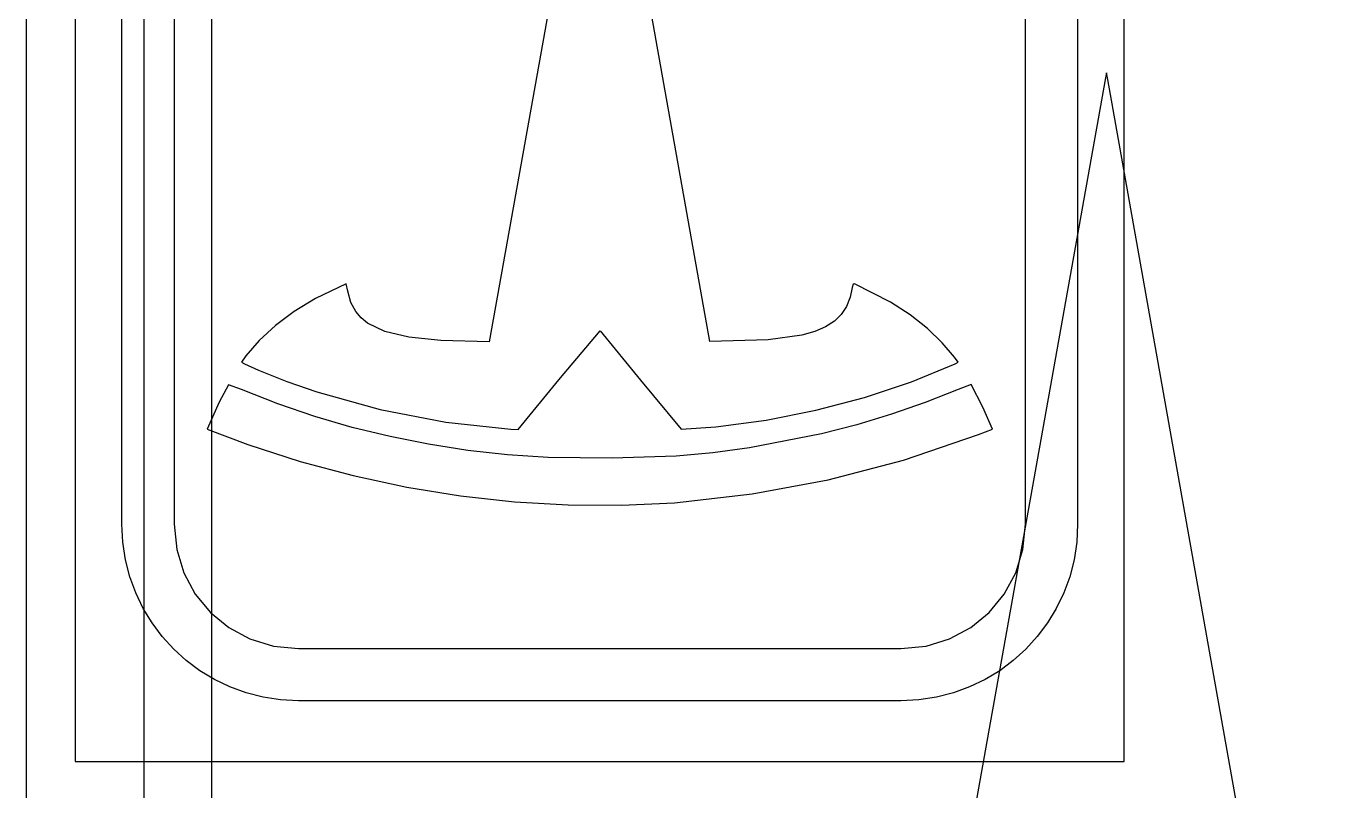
# Model space of a CAD drawing. Extents: x -210 to 599, y -40 to 300.
# Drawn here: x 0 to 133, y 144.4 to 222.2 of the extents above; entities that cross this region are included whole.
import ezdxf

# ---------------------------------------------------------------- set-up
doc = ezdxf.new("R2010")
doc.units = 0

msp = doc.modelspace()

# ---------------------------------------------------------------- linework, layer by layer
at = {"layer": 'Layer 1'}
for p, q in [((0, 300), (0, 0.400021)), ((5, 293.118), (5, 147.407)), ((5, 293.118), (5, 147.407)), ((5, 293.118), (5, 147.407)), ((5, 293.118), (5, 147.407)), ((5, 293.118), (5, 147.407)), ((5, 293.118), (5, 147.407)), ((111.802, 147.407), (111.802, 293.118)), ((111.802, 147.407), (111.802, 293.118)), ((111.802, 147.407), (111.802, 293.118)), ((111.802, 147.407), (111.802, 293.118)), ((111.802, 147.407), (111.802, 293.118)), ((111.802, 147.407), (111.802, 293.118)), ((9.7509, 171.5293), (9.7509, 273.5883)), ((9.7509, 171.5293), (9.7509, 273.5883)), ((9.7509, 171.5293), (9.7509, 273.5883)), ((9.7509, 171.5293), (9.7509, 273.5883)), ((9.7509, 171.5293), (9.7509, 273.5883)), ((9.7509, 171.5293), (9.7509, 273.5883)), ((15.0731, 273.58835), (15.0731, 171.529)), ((15.0731, 273.58835), (15.0731, 171.529)), ((15.0731, 273.58835), (15.0731, 171.529)), ((15.0731, 273.58835), (15.0731, 171.529)), ((15.0731, 273.58835), (15.0731, 171.529)), ((15.0731, 273.58835), (15.0731, 171.529)), ((101.7293, 171.52935), (101.7293, 273.58835)), ((101.7293, 171.52935), (101.7293, 273.58835)), ((101.7293, 171.52935), (101.7293, 273.58835)), ((101.7293, 171.52935), (101.7293, 273.58835)), ((101.7293, 171.52935), (101.7293, 273.58835)), ((101.7293, 171.52935), (101.7293, 273.58835)), ((107.0515, 273.5883), (107.0515, 171.529)), ((107.0515, 273.5883), (107.0515, 171.529)), ((107.0515, 273.5883), (107.0515, 171.529)), ((107.0515, 273.5883), (107.0515, 171.529)), ((107.0515, 273.5883), (107.0515, 171.529)), ((107.0515, 273.5883), (107.0515, 171.529)), ((12.0328, 50), (12.0328, 259.846)), ((18.8621, 259.846), (18.8621, 50)), ((58.3488, 252.719), (47.1319, 190.095)), ((58.3488, 252.719), (47.1319, 190.095)), ((58.3488, 252.719), (47.1319, 190.095)), ((58.3488, 252.719), (47.1319, 190.095)), ((58.3488, 252.719), (47.1319, 190.095)), ((58.3488, 252.719), (47.1319, 190.095)), ((69.600064, 190.12846), (58.455664, 252.64506)), ((69.600064, 190.12846), (58.455664, 252.64506)), ((69.600064, 190.12846), (58.455664, 252.64506)), ((69.600064, 190.12846), (58.455664, 252.64506)), ((69.600064, 190.12846), (58.455664, 252.64506)), ((69.600064, 190.12846), (58.455664, 252.64506)), ((109.9, 216.935), (86.8362, 88.1723)), ((110.00005, 217.463657), (109.9, 216.935)), ((110.11968, 216.784077), (110.00005, 217.463657)), ((133.03398, 88.241077), (110.11968, 216.784077)), ((32.565176, 195.99072), (29.449656, 194.51036)), ((32.565176, 195.99072), (29.449656, 194.51036)), ((32.565176, 195.99072), (29.449656, 194.51036)), ((32.565176, 195.99072), (29.449656, 194.51036)), ((32.565176, 195.99072), (29.449656, 194.51036)), ((32.565176, 195.99072), (29.449656, 194.51036)), ((32.742197, 195.24987), (32.565176, 195.99072)), ((32.742197, 195.24987), (32.565176, 195.99072)), ((32.742197, 195.24987), (32.565176, 195.99072)), ((32.742197, 195.24987), (32.565176, 195.99072)), ((32.742197, 195.24987), (32.565176, 195.99072)), ((32.742197, 195.24987), (32.565176, 195.99072)), ((84.112127, 195.63288), (83.880094, 194.62228)), ((84.112127, 195.63288), (83.880094, 194.62228)), ((84.112127, 195.63288), (83.880094, 194.62228)), ((84.112127, 195.63288), (83.880094, 194.62228)), ((84.112127, 195.63288), (83.880094, 194.62228)), ((84.112127, 195.63288), (83.880094, 194.62228)), ((84.18149, 195.952015), (84.112127, 195.63288)), ((84.18149, 195.952015), (84.112127, 195.63288)), ((84.18149, 195.952015), (84.112127, 195.63288)), ((84.18149, 195.952015), (84.112127, 195.63288)), ((84.18149, 195.952015), (84.112127, 195.63288)), ((84.18149, 195.952015), (84.112127, 195.63288)), ((84.322701, 195.97532), (84.18149, 195.952015)), ((84.322701, 195.97532), (84.18149, 195.952015)), ((84.322701, 195.97532), (84.18149, 195.952015)), ((84.322701, 195.97532), (84.18149, 195.952015)), ((84.322701, 195.97532), (84.18149, 195.952015)), ((84.322701, 195.97532), (84.18149, 195.952015)), ((87.992801, 194.13325), (84.322701, 195.97532)), ((87.992801, 194.13325), (84.322701, 195.97532)), ((87.992801, 194.13325), (84.322701, 195.97532)), ((87.992801, 194.13325), (84.322701, 195.97532)), ((87.992801, 194.13325), (84.322701, 195.97532)), ((87.992801, 194.13325), (84.322701, 195.97532)), ((29.449656, 194.51036), (27.286132, 193.176462)), ((29.449656, 194.51036), (27.286132, 193.176462)), ((29.449656, 194.51036), (27.286132, 193.176462)), ((29.449656, 194.51036), (27.286132, 193.176462)), ((29.449656, 194.51036), (27.286132, 193.176462)), ((29.449656, 194.51036), (27.286132, 193.176462)), ((33.063504, 194.092727), (32.742197, 195.24987)), ((33.063504, 194.092727), (32.742197, 195.24987)), ((33.063504, 194.092727), (32.742197, 195.24987)), ((33.063504, 194.092727), (32.742197, 195.24987)), ((33.063504, 194.092727), (32.742197, 195.24987)), ((33.063504, 194.092727), (32.742197, 195.24987)), ((83.880094, 194.62228), (83.514593, 193.680268)), ((83.880094, 194.62228), (83.514593, 193.680268)), ((83.880094, 194.62228), (83.514593, 193.680268)), ((83.880094, 194.62228), (83.514593, 193.680268)), ((83.880094, 194.62228), (83.514593, 193.680268)), ((83.880094, 194.62228), (83.514593, 193.680268)), ((27.286132, 193.176462), (25.37882, 191.749726)), ((27.286132, 193.176462), (25.37882, 191.749726)), ((27.286132, 193.176462), (25.37882, 191.749726)), ((27.286132, 193.176462), (25.37882, 191.749726)), ((27.286132, 193.176462), (25.37882, 191.749726)), ((27.286132, 193.176462), (25.37882, 191.749726)), ((33.57459, 193.15988), (33.063504, 194.092727)), ((33.57459, 193.15988), (33.063504, 194.092727)), ((33.57459, 193.15988), (33.063504, 194.092727)), ((33.57459, 193.15988), (33.063504, 194.092727)), ((33.57459, 193.15988), (33.063504, 194.092727)), ((33.57459, 193.15988), (33.063504, 194.092727)), ((34.094388, 192.531463), (33.57459, 193.15988)), ((34.094388, 192.531463), (33.57459, 193.15988)), ((34.094388, 192.531463), (33.57459, 193.15988)), ((34.094388, 192.531463), (33.57459, 193.15988)), ((34.094388, 192.531463), (33.57459, 193.15988)), ((34.094388, 192.531463), (33.57459, 193.15988)), ((83.514593, 193.680268), (82.989856, 192.869991)), ((83.514593, 193.680268), (82.989856, 192.869991)), ((83.514593, 193.680268), (82.989856, 192.869991)), ((83.514593, 193.680268), (82.989856, 192.869991)), ((83.514593, 193.680268), (82.989856, 192.869991)), ((83.514593, 193.680268), (82.989856, 192.869991)), ((89.989167, 192.829247), (87.992801, 194.13325)), ((89.989167, 192.829247), (87.992801, 194.13325)), ((89.989167, 192.829247), (87.992801, 194.13325)), ((89.989167, 192.829247), (87.992801, 194.13325)), ((89.989167, 192.829247), (87.992801, 194.13325)), ((89.989167, 192.829247), (87.992801, 194.13325)), ((25.37882, 191.749726), (23.738041, 190.2387)), ((25.37882, 191.749726), (23.738041, 190.2387)), ((25.37882, 191.749726), (23.738041, 190.2387)), ((25.37882, 191.749726), (23.738041, 190.2387)), ((25.37882, 191.749726), (23.738041, 190.2387)), ((25.37882, 191.749726), (23.738041, 190.2387)), ((34.748858, 191.986175), (34.094388, 192.531463)), ((34.748858, 191.986175), (34.094388, 192.531463)), ((34.748858, 191.986175), (34.094388, 192.531463)), ((34.748858, 191.986175), (34.094388, 192.531463)), ((34.748858, 191.986175), (34.094388, 192.531463)), ((34.748858, 191.986175), (34.094388, 192.531463)), ((36.512315, 191.127792), (34.748858, 191.986175)), ((36.512315, 191.127792), (34.748858, 191.986175)), ((36.512315, 191.127792), (34.748858, 191.986175)), ((36.512315, 191.127792), (34.748858, 191.986175)), ((36.512315, 191.127792), (34.748858, 191.986175)), ((36.512315, 191.127792), (34.748858, 191.986175)), ((81.395471, 191.609616), (80.292222, 191.142008)), ((81.395471, 191.609616), (80.292222, 191.142008)), ((81.395471, 191.609616), (80.292222, 191.142008)), ((81.395471, 191.609616), (80.292222, 191.142008)), ((81.395471, 191.609616), (80.292222, 191.142008)), ((81.395471, 191.609616), (80.292222, 191.142008)), ((82.289082, 192.182692), (81.395471, 191.609616)), ((82.289082, 192.182692), (81.395471, 191.609616)), ((82.289082, 192.182692), (81.395471, 191.609616)), ((82.289082, 192.182692), (81.395471, 191.609616)), ((82.289082, 192.182692), (81.395471, 191.609616)), ((82.289082, 192.182692), (81.395471, 191.609616)), ((82.989856, 192.869991), (82.289082, 192.182692)), ((82.989856, 192.869991), (82.289082, 192.182692)), ((82.989856, 192.869991), (82.289082, 192.182692)), ((82.989856, 192.869991), (82.289082, 192.182692)), ((82.989856, 192.869991), (82.289082, 192.182692)), ((82.989856, 192.869991), (82.289082, 192.182692)), ((91.756972, 191.444519), (89.989167, 192.829247)), ((91.756972, 191.444519), (89.989167, 192.829247)), ((91.756972, 191.444519), (89.989167, 192.829247)), ((91.756972, 191.444519), (89.989167, 192.829247)), ((91.756972, 191.444519), (89.989167, 192.829247)), ((91.756972, 191.444519), (89.989167, 192.829247)), ((23.738041, 190.2387), (22.374116, 188.65193)), ((23.738041, 190.2387), (22.374116, 188.65193)), ((23.738041, 190.2387), (22.374116, 188.65193)), ((23.738041, 190.2387), (22.374116, 188.65193)), ((23.738041, 190.2387), (22.374116, 188.65193)), ((23.738041, 190.2387), (22.374116, 188.65193)), ((38.965967, 190.550341), (36.512315, 191.127792)), ((38.965967, 190.550341), (36.512315, 191.127792)), ((38.965967, 190.550341), (36.512315, 191.127792)), ((38.965967, 190.550341), (36.512315, 191.127792)), ((38.965967, 190.550341), (36.512315, 191.127792)), ((38.965967, 190.550341), (36.512315, 191.127792)), ((42.21082, 190.21943), (38.965967, 190.550341)), ((42.21082, 190.21943), (38.965967, 190.550341)), ((42.21082, 190.21943), (38.965967, 190.550341)), ((42.21082, 190.21943), (38.965967, 190.550341)), ((42.21082, 190.21943), (38.965967, 190.550341)), ((42.21082, 190.21943), (38.965967, 190.550341)), ((54.246063, 186.21084), (58.441563, 191.19324)), ((54.246063, 186.21084), (58.441563, 191.19324)), ((54.246063, 186.21084), (58.441563, 191.19324)), ((54.246063, 186.21084), (58.441563, 191.19324)), ((54.246063, 186.21084), (58.441563, 191.19324)), ((54.246063, 186.21084), (58.441563, 191.19324)), ((58.441563, 191.19324), (62.547873, 186.19562)), ((58.441563, 191.19324), (62.547873, 186.19562)), ((58.441563, 191.19324), (62.547873, 186.19562)), ((58.441563, 191.19324), (62.547873, 186.19562)), ((58.441563, 191.19324), (62.547873, 186.19562)), ((58.441563, 191.19324), (62.547873, 186.19562)), ((75.556644, 190.28443), (69.600064, 190.12846)), ((75.556644, 190.28443), (69.600064, 190.12846)), ((75.556644, 190.28443), (69.600064, 190.12846)), ((75.556644, 190.28443), (69.600064, 190.12846)), ((75.556644, 190.28443), (69.600064, 190.12846)), ((75.556644, 190.28443), (69.600064, 190.12846)), ((78.962535, 190.771111), (75.556644, 190.28443)), ((78.962535, 190.771111), (75.556644, 190.28443)), ((78.962535, 190.771111), (75.556644, 190.28443)), ((78.962535, 190.771111), (75.556644, 190.28443)), ((78.962535, 190.771111), (75.556644, 190.28443)), ((78.962535, 190.771111), (75.556644, 190.28443)), ((80.292222, 191.142008), (78.962535, 190.771111)), ((80.292222, 191.142008), (78.962535, 190.771111)), ((80.292222, 191.142008), (78.962535, 190.771111)), ((80.292222, 191.142008), (78.962535, 190.771111)), ((80.292222, 191.142008), (78.962535, 190.771111)), ((80.292222, 191.142008), (78.962535, 190.771111)), ((93.269966, 190.001686), (91.756972, 191.444519)), ((93.269966, 190.001686), (91.756972, 191.444519)), ((93.269966, 190.001686), (91.756972, 191.444519)), ((93.269966, 190.001686), (91.756972, 191.444519)), ((93.269966, 190.001686), (91.756972, 191.444519)), ((93.269966, 190.001686), (91.756972, 191.444519)), ((47.1319, 190.095), (42.21082, 190.21943)), ((47.1319, 190.095), (42.21082, 190.21943)), ((47.1319, 190.095), (42.21082, 190.21943)), ((47.1319, 190.095), (42.21082, 190.21943)), ((47.1319, 190.095), (42.21082, 190.21943)), ((47.1319, 190.095), (42.21082, 190.21943)), ((94.501901, 188.52337), (93.269966, 190.001686)), ((94.501901, 188.52337), (93.269966, 190.001686)), ((94.501901, 188.52337), (93.269966, 190.001686)), ((94.501901, 188.52337), (93.269966, 190.001686)), ((94.501901, 188.52337), (93.269966, 190.001686)), ((94.501901, 188.52337), (93.269966, 190.001686)), ((22.374116, 188.65193), (21.938874, 188.01654)), ((22.374116, 188.65193), (21.938874, 188.01654)), ((22.374116, 188.65193), (21.938874, 188.01654)), ((22.374116, 188.65193), (21.938874, 188.01654)), ((22.374116, 188.65193), (21.938874, 188.01654)), ((22.374116, 188.65193), (21.938874, 188.01654)), ((21.938874, 188.01654), (22.214305, 187.84476)), ((21.938874, 188.01654), (22.214305, 187.84476)), ((21.938874, 188.01654), (22.214305, 187.84476)), ((21.938874, 188.01654), (22.214305, 187.84476)), ((21.938874, 188.01654), (22.214305, 187.84476)), ((21.938874, 188.01654), (22.214305, 187.84476)), ((22.214305, 187.84476), (23.664925, 187.21952)), ((22.214305, 187.84476), (23.664925, 187.21952)), ((22.214305, 187.84476), (23.664925, 187.21952)), ((22.214305, 187.84476), (23.664925, 187.21952)), ((22.214305, 187.84476), (23.664925, 187.21952)), ((22.214305, 187.84476), (23.664925, 187.21952)), ((90.136283, 186.02853), (94.585393, 187.86576)), ((90.136283, 186.02853), (94.585393, 187.86576)), ((90.136283, 186.02853), (94.585393, 187.86576)), ((90.136283, 186.02853), (94.585393, 187.86576)), ((90.136283, 186.02853), (94.585393, 187.86576)), ((90.136283, 186.02853), (94.585393, 187.86576)), ((94.873355, 188.01266), (94.501901, 188.52337)), ((94.873355, 188.01266), (94.501901, 188.52337)), ((94.873355, 188.01266), (94.501901, 188.52337)), ((94.873355, 188.01266), (94.501901, 188.52337)), ((94.873355, 188.01266), (94.501901, 188.52337)), ((94.873355, 188.01266), (94.501901, 188.52337)), ((94.585393, 187.86576), (94.873355, 188.01266)), ((94.585393, 187.86576), (94.873355, 188.01266)), ((94.585393, 187.86576), (94.873355, 188.01266)), ((94.585393, 187.86576), (94.873355, 188.01266)), ((94.585393, 187.86576), (94.873355, 188.01266)), ((94.585393, 187.86576), (94.873355, 188.01266)), ((23.664925, 187.21952), (26.539834, 186.058296)), ((23.664925, 187.21952), (26.539834, 186.058296)), ((23.664925, 187.21952), (26.539834, 186.058296)), ((23.664925, 187.21952), (26.539834, 186.058296)), ((23.664925, 187.21952), (26.539834, 186.058296)), ((23.664925, 187.21952), (26.539834, 186.058296)), ((20.58995, 185.71068), (19.646091, 183.95963)), ((20.58995, 185.71068), (19.646091, 183.95963)), ((20.58995, 185.71068), (19.646091, 183.95963)), ((20.58995, 185.71068), (19.646091, 183.95963)), ((20.58995, 185.71068), (19.646091, 183.95963)), ((20.58995, 185.71068), (19.646091, 183.95963)), ((21.9173, 185.23324), (20.58995, 185.71068)), ((21.9173, 185.23324), (20.58995, 185.71068)), ((21.9173, 185.23324), (20.58995, 185.71068)), ((21.9173, 185.23324), (20.58995, 185.71068)), ((21.9173, 185.23324), (20.58995, 185.71068)), ((21.9173, 185.23324), (20.58995, 185.71068)), ((25.629589, 183.781646), (21.9173, 185.23324)), ((25.629589, 183.781646), (21.9173, 185.23324)), ((25.629589, 183.781646), (21.9173, 185.23324)), ((25.629589, 183.781646), (21.9173, 185.23324)), ((25.629589, 183.781646), (21.9173, 185.23324)), ((25.629589, 183.781646), (21.9173, 185.23324)), ((26.539834, 186.058296), (29.585328, 184.996786)), ((26.539834, 186.058296), (29.585328, 184.996786)), ((26.539834, 186.058296), (29.585328, 184.996786)), ((26.539834, 186.058296), (29.585328, 184.996786)), ((26.539834, 186.058296), (29.585328, 184.996786)), ((26.539834, 186.058296), (29.585328, 184.996786)), ((29.585328, 184.996786), (36.037698, 183.208081)), ((29.585328, 184.996786), (36.037698, 183.208081)), ((29.585328, 184.996786), (36.037698, 183.208081)), ((29.585328, 184.996786), (36.037698, 183.208081)), ((29.585328, 184.996786), (36.037698, 183.208081)), ((29.585328, 184.996786), (36.037698, 183.208081)), ((50.106533, 181.16668), (54.246063, 186.21084)), ((50.106533, 181.16668), (54.246063, 186.21084)), ((50.106533, 181.16668), (54.246063, 186.21084)), ((50.106533, 181.16668), (54.246063, 186.21084)), ((50.106533, 181.16668), (54.246063, 186.21084)), ((50.106533, 181.16668), (54.246063, 186.21084)), ((62.547873, 186.19562), (66.673833, 181.21304)), ((62.547873, 186.19562), (66.673833, 181.21304)), ((62.547873, 186.19562), (66.673833, 181.21304)), ((62.547873, 186.19562), (66.673833, 181.21304)), ((62.547873, 186.19562), (66.673833, 181.21304)), ((62.547873, 186.19562), (66.673833, 181.21304)), ((85.359427, 184.431515), (90.136283, 186.02853)), ((85.359427, 184.431515), (90.136283, 186.02853)), ((85.359427, 184.431515), (90.136283, 186.02853)), ((85.359427, 184.431515), (90.136283, 186.02853)), ((85.359427, 184.431515), (90.136283, 186.02853)), ((85.359427, 184.431515), (90.136283, 186.02853)), ((94.8738, 185.2398), (91.530594, 183.916053)), ((94.8738, 185.2398), (91.530594, 183.916053)), ((94.8738, 185.2398), (91.530594, 183.916053)), ((94.8738, 185.2398), (91.530594, 183.916053)), ((94.8738, 185.2398), (91.530594, 183.916053)), ((94.8738, 185.2398), (91.530594, 183.916053)), ((96.209701, 185.7393), (94.873761, 185.2398)), ((96.209701, 185.7393), (94.873761, 185.2398)), ((96.209701, 185.7393), (94.873761, 185.2398)), ((96.209701, 185.7393), (94.873761, 185.2398)), ((96.209701, 185.7393), (94.873761, 185.2398)), ((96.209701, 185.7393), (94.873761, 185.2398)), ((94.873761, 185.2398), (94.8738, 185.2398)), ((94.873761, 185.2398), (94.8738, 185.2398)), ((94.873761, 185.2398), (94.8738, 185.2398)), ((94.873761, 185.2398), (94.8738, 185.2398)), ((94.873761, 185.2398), (94.8738, 185.2398)), ((94.873761, 185.2398), (94.8738, 185.2398)), ((97.403885, 183.440116), (96.209701, 185.7393)), ((97.403885, 183.440116), (96.209701, 185.7393)), ((97.403885, 183.440116), (96.209701, 185.7393)), ((97.403885, 183.440116), (96.209701, 185.7393)), ((97.403885, 183.440116), (96.209701, 185.7393)), ((97.403885, 183.440116), (96.209701, 185.7393)), ((19.646091, 183.95963), (18.426121, 181.21575)), ((19.646091, 183.95963), (18.426121, 181.21575)), ((19.646091, 183.95963), (18.426121, 181.21575)), ((19.646091, 183.95963), (18.426121, 181.21575)), ((19.646091, 183.95963), (18.426121, 181.21575)), ((19.646091, 183.95963), (18.426121, 181.21575)), ((29.385047, 182.500283), (25.629589, 183.781646)), ((29.385047, 182.500283), (25.629589, 183.781646)), ((29.385047, 182.500283), (25.629589, 183.781646)), ((29.385047, 182.500283), (25.629589, 183.781646)), ((29.385047, 182.500283), (25.629589, 183.781646)), ((29.385047, 182.500283), (25.629589, 183.781646)), ((80.40855, 183.12536), (85.359427, 184.431515)), ((80.40855, 183.12536), (85.359427, 184.431515)), ((80.40855, 183.12536), (85.359427, 184.431515)), ((80.40855, 183.12536), (85.359427, 184.431515)), ((80.40855, 183.12536), (85.359427, 184.431515)), ((80.40855, 183.12536), (85.359427, 184.431515)), ((91.530594, 183.916053), (88.089706, 182.72181)), ((91.530594, 183.916053), (88.089706, 182.72181)), ((91.530594, 183.916053), (88.089706, 182.72181)), ((91.530594, 183.916053), (88.089706, 182.72181)), ((91.530594, 183.916053), (88.089706, 182.72181)), ((91.530594, 183.916053), (88.089706, 182.72181)), ((33.189438, 181.387877), (29.385047, 182.500283)), ((33.189438, 181.387877), (29.385047, 182.500283)), ((33.189438, 181.387877), (29.385047, 182.500283)), ((33.189438, 181.387877), (29.385047, 182.500283)), ((33.189438, 181.387877), (29.385047, 182.500283)), ((33.189438, 181.387877), (29.385047, 182.500283)), ((36.037698, 183.208081), (42.72128, 181.923761)), ((36.037698, 183.208081), (42.72128, 181.923761)), ((36.037698, 183.208081), (42.72128, 181.923761)), ((36.037698, 183.208081), (42.72128, 181.923761)), ((36.037698, 183.208081), (42.72128, 181.923761)), ((36.037698, 183.208081), (42.72128, 181.923761)), ((75.345365, 182.124282), (80.40855, 183.12536)), ((75.345365, 182.124282), (80.40855, 183.12536)), ((75.345365, 182.124282), (80.40855, 183.12536)), ((75.345365, 182.124282), (80.40855, 183.12536)), ((75.345365, 182.124282), (80.40855, 183.12536)), ((75.345365, 182.124282), (80.40855, 183.12536)), ((88.089706, 182.72181), (84.5654, 181.660443)), ((88.089706, 182.72181), (84.5654, 181.660443)), ((88.089706, 182.72181), (84.5654, 181.660443)), ((88.089706, 182.72181), (84.5654, 181.660443)), ((88.089706, 182.72181), (84.5654, 181.660443)), ((88.089706, 182.72181), (84.5654, 181.660443)), ((98.379811, 181.20907), (97.403885, 183.440116)), ((98.379811, 181.20907), (97.403885, 183.440116)), ((98.379811, 181.20907), (97.403885, 183.440116)), ((98.379811, 181.20907), (97.403885, 183.440116)), ((98.379811, 181.20907), (97.403885, 183.440116)), ((98.379811, 181.20907), (97.403885, 183.440116)), ((18.426121, 181.21575), (22.563181, 179.65283)), ((18.426121, 181.21575), (22.563181, 179.65283)), ((18.426121, 181.21575), (22.563181, 179.65283)), ((18.426121, 181.21575), (22.563181, 179.65283)), ((18.426121, 181.21575), (22.563181, 179.65283)), ((18.426121, 181.21575), (22.563181, 179.65283)), ((37.048525, 180.44315), (33.189438, 181.387877)), ((37.048525, 180.44315), (33.189438, 181.387877)), ((37.048525, 180.44315), (33.189438, 181.387877)), ((37.048525, 180.44315), (33.189438, 181.387877)), ((37.048525, 180.44315), (33.189438, 181.387877)), ((37.048525, 180.44315), (33.189438, 181.387877)), ((42.72128, 181.923761), (49.335325, 181.21418)), ((42.72128, 181.923761), (49.335325, 181.21418)), ((42.72128, 181.923761), (49.335325, 181.21418)), ((42.72128, 181.923761), (49.335325, 181.21418)), ((42.72128, 181.923761), (49.335325, 181.21418)), ((42.72128, 181.923761), (49.335325, 181.21418)), ((49.335325, 181.21418), (50.106533, 181.16668)), ((49.335325, 181.21418), (50.106533, 181.16668)), ((49.335325, 181.21418), (50.106533, 181.16668)), ((49.335325, 181.21418), (50.106533, 181.16668)), ((49.335325, 181.21418), (50.106533, 181.16668)), ((49.335325, 181.21418), (50.106533, 181.16668)), ((66.673833, 181.21304), (70.231583, 181.4425)), ((66.673833, 181.21304), (70.231583, 181.4425)), ((66.673833, 181.21304), (70.231583, 181.4425)), ((66.673833, 181.21304), (70.231583, 181.4425)), ((66.673833, 181.21304), (70.231583, 181.4425)), ((66.673833, 181.21304), (70.231583, 181.4425)), ((70.231583, 181.4425), (75.345365, 182.124282)), ((70.231583, 181.4425), (75.345365, 182.124282)), ((70.231583, 181.4425), (75.345365, 182.124282)), ((70.231583, 181.4425), (75.345365, 182.124282)), ((70.231583, 181.4425), (75.345365, 182.124282)), ((70.231583, 181.4425), (75.345365, 182.124282)), ((84.5654, 181.660443), (80.971941, 180.735319)), ((84.5654, 181.660443), (80.971941, 180.735319)), ((84.5654, 181.660443), (80.971941, 180.735319)), ((84.5654, 181.660443), (80.971941, 180.735319)), ((84.5654, 181.660443), (80.971941, 180.735319)), ((84.5654, 181.660443), (80.971941, 180.735319)), ((96.965281, 180.65701), (98.379811, 181.20907)), ((96.965281, 180.65701), (98.379811, 181.20907)), ((96.965281, 180.65701), (98.379811, 181.20907)), ((96.965281, 180.65701), (98.379811, 181.20907)), ((96.965281, 180.65701), (98.379811, 181.20907)), ((96.965281, 180.65701), (98.379811, 181.20907)), ((22.563181, 179.65283), (27.896427, 177.929679)), ((22.563181, 179.65283), (27.896427, 177.929679)), ((22.563181, 179.65283), (27.896427, 177.929679)), ((22.563181, 179.65283), (27.896427, 177.929679)), ((22.563181, 179.65283), (27.896427, 177.929679)), ((22.563181, 179.65283), (27.896427, 177.929679)), ((40.968071, 179.664825), (37.048525, 180.44315)), ((40.968071, 179.664825), (37.048525, 180.44315)), ((40.968071, 179.664825), (37.048525, 180.44315)), ((40.968071, 179.664825), (37.048525, 180.44315)), ((40.968071, 179.664825), (37.048525, 180.44315)), ((40.968071, 179.664825), (37.048525, 180.44315)), ((44.953841, 179.051627), (40.968071, 179.664825)), ((44.953841, 179.051627), (40.968071, 179.664825)), ((44.953841, 179.051627), (40.968071, 179.664825)), ((44.953841, 179.051627), (40.968071, 179.664825)), ((44.953841, 179.051627), (40.968071, 179.664825)), ((44.953841, 179.051627), (40.968071, 179.664825)), ((80.971941, 180.735319), (73.634631, 179.307283)), ((80.971941, 180.735319), (73.634631, 179.307283)), ((80.971941, 180.735319), (73.634631, 179.307283)), ((80.971941, 180.735319), (73.634631, 179.307283)), ((80.971941, 180.735319), (73.634631, 179.307283)), ((80.971941, 180.735319), (73.634631, 179.307283)), ((89.310743, 178.0592), (96.965281, 180.65701)), ((89.310743, 178.0592), (96.965281, 180.65701)), ((89.310743, 178.0592), (96.965281, 180.65701)), ((89.310743, 178.0592), (96.965281, 180.65701)), ((89.310743, 178.0592), (96.965281, 180.65701)), ((89.310743, 178.0592), (96.965281, 180.65701)), ((49.011596, 178.602277), (44.953841, 179.051627)), ((49.011596, 178.602277), (44.953841, 179.051627)), ((49.011596, 178.602277), (44.953841, 179.051627)), ((49.011596, 178.602277), (44.953841, 179.051627)), ((49.011596, 178.602277), (44.953841, 179.051627)), ((49.011596, 178.602277), (44.953841, 179.051627)), ((53.1471, 178.3155), (49.011596, 178.602277)), ((53.1471, 178.3155), (49.011596, 178.602277)), ((53.1471, 178.3155), (49.011596, 178.602277)), ((53.1471, 178.3155), (49.011596, 178.602277)), ((53.1471, 178.3155), (49.011596, 178.602277)), ((53.1471, 178.3155), (49.011596, 178.602277)), ((59.676662, 178.243763), (53.1471, 178.3155)), ((59.676662, 178.243763), (53.1471, 178.3155)), ((59.676662, 178.243763), (53.1471, 178.3155)), ((59.676662, 178.243763), (53.1471, 178.3155)), ((59.676662, 178.243763), (53.1471, 178.3155)), ((59.676662, 178.243763), (53.1471, 178.3155)), ((66.1919, 178.46466), (59.676662, 178.243763)), ((66.1919, 178.46466), (59.676662, 178.243763)), ((66.1919, 178.46466), (59.676662, 178.243763)), ((66.1919, 178.46466), (59.676662, 178.243763)), ((66.1919, 178.46466), (59.676662, 178.243763)), ((66.1919, 178.46466), (59.676662, 178.243763)), ((69.91931, 178.81111), (66.1919, 178.46466)), ((69.91931, 178.81111), (66.1919, 178.46466)), ((69.91931, 178.81111), (66.1919, 178.46466)), ((69.91931, 178.81111), (66.1919, 178.46466)), ((69.91931, 178.81111), (66.1919, 178.46466)), ((69.91931, 178.81111), (66.1919, 178.46466)), ((73.634631, 179.307283), (69.91931, 178.81111)), ((73.634631, 179.307283), (69.91931, 178.81111)), ((73.634631, 179.307283), (69.91931, 178.81111)), ((73.634631, 179.307283), (69.91931, 178.81111)), ((73.634631, 179.307283), (69.91931, 178.81111)), ((73.634631, 179.307283), (69.91931, 178.81111)), ((27.896427, 177.929679), (33.298892, 176.481618)), ((27.896427, 177.929679), (33.298892, 176.481618)), ((27.896427, 177.929679), (33.298892, 176.481618)), ((27.896427, 177.929679), (33.298892, 176.481618)), ((27.896427, 177.929679), (33.298892, 176.481618)), ((27.896427, 177.929679), (33.298892, 176.481618)), ((81.649381, 176.049579), (89.310743, 178.0592)), ((81.649381, 176.049579), (89.310743, 178.0592)), ((81.649381, 176.049579), (89.310743, 178.0592)), ((81.649381, 176.049579), (89.310743, 178.0592)), ((81.649381, 176.049579), (89.310743, 178.0592)), ((81.649381, 176.049579), (89.310743, 178.0592)), ((33.298892, 176.481618), (38.74988, 175.311472)), ((33.298892, 176.481618), (38.74988, 175.311472)), ((33.298892, 176.481618), (38.74988, 175.311472)), ((33.298892, 176.481618), (38.74988, 175.311472)), ((33.298892, 176.481618), (38.74988, 175.311472)), ((33.298892, 176.481618), (38.74988, 175.311472)), ((73.906718, 174.611478), (81.649381, 176.049579)), ((73.906718, 174.611478), (81.649381, 176.049579)), ((73.906718, 174.611478), (81.649381, 176.049579)), ((73.906718, 174.611478), (81.649381, 176.049579)), ((73.906718, 174.611478), (81.649381, 176.049579)), ((73.906718, 174.611478), (81.649381, 176.049579)), ((38.74988, 175.311472), (44.228693, 174.422061)), ((38.74988, 175.311472), (44.228693, 174.422061)), ((38.74988, 175.311472), (44.228693, 174.422061)), ((38.74988, 175.311472), (44.228693, 174.422061)), ((38.74988, 175.311472), (44.228693, 174.422061)), ((38.74988, 175.311472), (44.228693, 174.422061)), ((44.228693, 174.422061), (49.714637, 173.816209)), ((44.228693, 174.422061), (49.714637, 173.816209)), ((44.228693, 174.422061), (49.714637, 173.816209)), ((44.228693, 174.422061), (49.714637, 173.816209)), ((44.228693, 174.422061), (49.714637, 173.816209)), ((44.228693, 174.422061), (49.714637, 173.816209)), ((66.008281, 173.72823), (73.906718, 174.611478)), ((66.008281, 173.72823), (73.906718, 174.611478)), ((66.008281, 173.72823), (73.906718, 174.611478)), ((66.008281, 173.72823), (73.906718, 174.611478)), ((66.008281, 173.72823), (73.906718, 174.611478)), ((66.008281, 173.72823), (73.906718, 174.611478)), ((49.714637, 173.816209), (55.187014, 173.496739)), ((49.714637, 173.816209), (55.187014, 173.496739)), ((49.714637, 173.816209), (55.187014, 173.496739)), ((49.714637, 173.816209), (55.187014, 173.496739)), ((49.714637, 173.816209), (55.187014, 173.496739)), ((49.714637, 173.816209), (55.187014, 173.496739)), ((55.187014, 173.496739), (60.625127, 173.466471)), ((55.187014, 173.496739), (60.625127, 173.466471)), ((55.187014, 173.496739), (60.625127, 173.466471)), ((55.187014, 173.496739), (60.625127, 173.466471)), ((55.187014, 173.496739), (60.625127, 173.466471)), ((55.187014, 173.496739), (60.625127, 173.466471)), ((60.625127, 173.466471), (66.008281, 173.72823)), ((60.625127, 173.466471), (66.008281, 173.72823)), ((60.625127, 173.466471), (66.008281, 173.72823)), ((60.625127, 173.466471), (66.008281, 173.72823)), ((60.625127, 173.466471), (66.008281, 173.72823)), ((60.625127, 173.466471), (66.008281, 173.72823)), ((9.843937, 169.694028), (9.7509, 171.5293)), ((9.843937, 169.694028), (9.7509, 171.5293)), ((9.843937, 169.694028), (9.7509, 171.5293)), ((9.843937, 169.694028), (9.7509, 171.5293)), ((9.843937, 169.694028), (9.7509, 171.5293)), ((9.843937, 169.694028), (9.7509, 171.5293)), ((15.0731, 171.529), (15.327542, 168.958979)), ((15.0731, 171.529), (15.327542, 168.958979)), ((15.0731, 171.529), (15.327542, 168.958979)), ((15.0731, 171.529), (15.327542, 168.958979)), ((15.0731, 171.529), (15.327542, 168.958979)), ((15.0731, 171.529), (15.327542, 168.958979)), ((101.474859, 168.959326), (101.7293, 171.52935)), ((101.474859, 168.959326), (101.7293, 171.52935)), ((101.474859, 168.959326), (101.7293, 171.52935)), ((101.474859, 168.959326), (101.7293, 171.52935)), ((101.474859, 168.959326), (101.7293, 171.52935)), ((101.474859, 168.959326), (101.7293, 171.52935)), ((107.0515, 171.529), (106.958463, 169.693722)), ((107.0515, 171.529), (106.958463, 169.693722)), ((107.0515, 171.529), (106.958463, 169.693722)), ((107.0515, 171.529), (106.958463, 169.693722)), ((107.0515, 171.529), (106.958463, 169.693722)), ((107.0515, 171.529), (106.958463, 169.693722)), ((10.116981, 167.911388), (9.843937, 169.694028)), ((10.116981, 167.911388), (9.843937, 169.694028)), ((10.116981, 167.911388), (9.843937, 169.694028)), ((10.116981, 167.911388), (9.843937, 169.694028)), ((10.116981, 167.911388), (9.843937, 169.694028)), ((10.116981, 167.911388), (9.843937, 169.694028)), ((15.327542, 168.958979), (16.058598, 166.574735)), ((15.327542, 168.958979), (16.058598, 166.574735)), ((15.327542, 168.958979), (16.058598, 166.574735)), ((15.327542, 168.958979), (16.058598, 166.574735)), ((15.327542, 168.958979), (16.058598, 166.574735)), ((15.327542, 168.958979), (16.058598, 166.574735)), ((100.743805, 166.575081), (101.474859, 168.959326)), ((100.743805, 166.575081), (101.474859, 168.959326)), ((100.743805, 166.575081), (101.474859, 168.959326)), ((100.743805, 166.575081), (101.474859, 168.959326)), ((100.743805, 166.575081), (101.474859, 168.959326)), ((100.743805, 166.575081), (101.474859, 168.959326)), ((106.958463, 169.693722), (106.68542, 167.911076)), ((106.958463, 169.693722), (106.68542, 167.911076)), ((106.958463, 169.693722), (106.68542, 167.911076)), ((106.958463, 169.693722), (106.68542, 167.911076)), ((106.958463, 169.693722), (106.68542, 167.911076)), ((106.958463, 169.693722), (106.68542, 167.911076)), ((10.560928, 166.190453), (10.116981, 167.911388)), ((10.560928, 166.190453), (10.116981, 167.911388)), ((10.560928, 166.190453), (10.116981, 167.911388)), ((10.560928, 166.190453), (10.116981, 167.911388)), ((10.560928, 166.190453), (10.116981, 167.911388)), ((10.560928, 166.190453), (10.116981, 167.911388)), ((106.68542, 167.911076), (106.241474, 166.190139)), ((106.68542, 167.911076), (106.241474, 166.190139)), ((106.68542, 167.911076), (106.241474, 166.190139)), ((106.68542, 167.911076), (106.241474, 166.190139)), ((106.68542, 167.911076), (106.241474, 166.190139)), ((106.68542, 167.911076), (106.241474, 166.190139)), ((16.058598, 166.574735), (17.217862, 164.424626)), ((16.058598, 166.574735), (17.217862, 164.424626)), ((16.058598, 166.574735), (17.217862, 164.424626)), ((16.058598, 166.574735), (17.217862, 164.424626)), ((16.058598, 166.574735), (17.217862, 164.424626)), ((16.058598, 166.574735), (17.217862, 164.424626)), ((99.584543, 164.424971), (100.743805, 166.575081)), ((99.584543, 164.424971), (100.743805, 166.575081)), ((99.584543, 164.424971), (100.743805, 166.575081)), ((99.584543, 164.424971), (100.743805, 166.575081)), ((99.584543, 164.424971), (100.743805, 166.575081)), ((99.584543, 164.424971), (100.743805, 166.575081)), ((11.166678, 164.540301), (10.560928, 166.190453)), ((11.166678, 164.540301), (10.560928, 166.190453)), ((11.166678, 164.540301), (10.560928, 166.190453)), ((11.166678, 164.540301), (10.560928, 166.190453)), ((11.166678, 164.540301), (10.560928, 166.190453)), ((11.166678, 164.540301), (10.560928, 166.190453)), ((106.241474, 166.190139), (105.635725, 164.539985)), ((106.241474, 166.190139), (105.635725, 164.539985)), ((106.241474, 166.190139), (105.635725, 164.539985)), ((106.241474, 166.190139), (105.635725, 164.539985)), ((106.241474, 166.190139), (105.635725, 164.539985)), ((106.241474, 166.190139), (105.635725, 164.539985)), ((11.925128, 162.970007), (11.166678, 164.540301)), ((11.925128, 162.970007), (11.166678, 164.540301)), ((11.925128, 162.970007), (11.166678, 164.540301)), ((11.925128, 162.970007), (11.166678, 164.540301)), ((11.925128, 162.970007), (11.166678, 164.540301)), ((11.925128, 162.970007), (11.166678, 164.540301)), ((17.217862, 164.424626), (18.756929, 162.557009)), ((17.217862, 164.424626), (18.756929, 162.557009)), ((17.217862, 164.424626), (18.756929, 162.557009)), ((17.217862, 164.424626), (18.756929, 162.557009)), ((17.217862, 164.424626), (18.756929, 162.557009)), ((17.217862, 164.424626), (18.756929, 162.557009)), ((98.045479, 162.557355), (99.584543, 164.424971)), ((98.045479, 162.557355), (99.584543, 164.424971)), ((98.045479, 162.557355), (99.584543, 164.424971)), ((98.045479, 162.557355), (99.584543, 164.424971)), ((98.045479, 162.557355), (99.584543, 164.424971)), ((98.045479, 162.557355), (99.584543, 164.424971)), ((105.635725, 164.539985), (104.877276, 162.969689)), ((105.635725, 164.539985), (104.877276, 162.969689)), ((105.635725, 164.539985), (104.877276, 162.969689)), ((105.635725, 164.539985), (104.877276, 162.969689)), ((105.635725, 164.539985), (104.877276, 162.969689)), ((105.635725, 164.539985), (104.877276, 162.969689)), ((12.827176, 161.488646), (11.925128, 162.970007)), ((12.827176, 161.488646), (11.925128, 162.970007)), ((12.827176, 161.488646), (11.925128, 162.970007)), ((12.827176, 161.488646), (11.925128, 162.970007)), ((12.827176, 161.488646), (11.925128, 162.970007)), ((12.827176, 161.488646), (11.925128, 162.970007)), ((18.756929, 162.557009), (20.627392, 161.020241)), ((18.756929, 162.557009), (20.627392, 161.020241)), ((18.756929, 162.557009), (20.627392, 161.020241)), ((18.756929, 162.557009), (20.627392, 161.020241)), ((18.756929, 162.557009), (20.627392, 161.020241)), ((18.756929, 162.557009), (20.627392, 161.020241)), ((96.175017, 161.020588), (98.045479, 162.557355)), ((96.175017, 161.020588), (98.045479, 162.557355)), ((96.175017, 161.020588), (98.045479, 162.557355)), ((96.175017, 161.020588), (98.045479, 162.557355)), ((96.175017, 161.020588), (98.045479, 162.557355)), ((96.175017, 161.020588), (98.045479, 162.557355)), ((104.877276, 162.969689), (103.97523, 161.488328)), ((104.877276, 162.969689), (103.97523, 161.488328)), ((104.877276, 162.969689), (103.97523, 161.488328)), ((104.877276, 162.969689), (103.97523, 161.488328)), ((104.877276, 162.969689), (103.97523, 161.488328)), ((104.877276, 162.969689), (103.97523, 161.488328)), ((13.86372, 160.105294), (12.827176, 161.488646)), ((13.86372, 160.105294), (12.827176, 161.488646)), ((13.86372, 160.105294), (12.827176, 161.488646)), ((13.86372, 160.105294), (12.827176, 161.488646)), ((13.86372, 160.105294), (12.827176, 161.488646)), ((13.86372, 160.105294), (12.827176, 161.488646)), ((20.627392, 161.020241), (22.780845, 159.862678)), ((20.627392, 161.020241), (22.780845, 159.862678)), ((20.627392, 161.020241), (22.780845, 159.862678)), ((20.627392, 161.020241), (22.780845, 159.862678)), ((20.627392, 161.020241), (22.780845, 159.862678)), ((20.627392, 161.020241), (22.780845, 159.862678)), ((94.021564, 159.863027), (96.175017, 161.020588)), ((94.021564, 159.863027), (96.175017, 161.020588)), ((94.021564, 159.863027), (96.175017, 161.020588)), ((94.021564, 159.863027), (96.175017, 161.020588)), ((94.021564, 159.863027), (96.175017, 161.020588)), ((94.021564, 159.863027), (96.175017, 161.020588)), ((103.97523, 161.488328), (102.938687, 160.104977)), ((103.97523, 161.488328), (102.938687, 160.104977)), ((103.97523, 161.488328), (102.938687, 160.104977)), ((103.97523, 161.488328), (102.938687, 160.104977)), ((103.97523, 161.488328), (102.938687, 160.104977)), ((103.97523, 161.488328), (102.938687, 160.104977)), ((15.025657, 158.829026), (13.86372, 160.105294)), ((15.025657, 158.829026), (13.86372, 160.105294)), ((15.025657, 158.829026), (13.86372, 160.105294)), ((15.025657, 158.829026), (13.86372, 160.105294)), ((15.025657, 158.829026), (13.86372, 160.105294)), ((15.025657, 158.829026), (13.86372, 160.105294)), ((22.780845, 159.862678), (25.168883, 159.132679)), ((22.780845, 159.862678), (25.168883, 159.132679)), ((22.780845, 159.862678), (25.168883, 159.132679)), ((22.780845, 159.862678), (25.168883, 159.132679)), ((22.780845, 159.862678), (25.168883, 159.132679)), ((22.780845, 159.862678), (25.168883, 159.132679)), ((91.633523, 159.133029), (94.021564, 159.863027)), ((91.633523, 159.133029), (94.021564, 159.863027)), ((91.633523, 159.133029), (94.021564, 159.863027)), ((91.633523, 159.133029), (94.021564, 159.863027)), ((91.633523, 159.133029), (94.021564, 159.863027)), ((91.633523, 159.133029), (94.021564, 159.863027)), ((102.938687, 160.104977), (101.77675, 158.828711)), ((102.938687, 160.104977), (101.77675, 158.828711)), ((102.938687, 160.104977), (101.77675, 158.828711)), ((102.938687, 160.104977), (101.77675, 158.828711)), ((102.938687, 160.104977), (101.77675, 158.828711)), ((102.938687, 160.104977), (101.77675, 158.828711)), ((16.303887, 157.668919), (15.025657, 158.829026)), ((16.303887, 157.668919), (15.025657, 158.829026)), ((16.303887, 157.668919), (15.025657, 158.829026)), ((16.303887, 157.668919), (15.025657, 158.829026)), ((16.303887, 157.668919), (15.025657, 158.829026)), ((16.303887, 157.668919), (15.025657, 158.829026)), ((25.168883, 159.132679), (27.7431, 158.8786)), ((25.168883, 159.132679), (27.7431, 158.8786)), ((25.168883, 159.132679), (27.7431, 158.8786)), ((25.168883, 159.132679), (27.7431, 158.8786)), ((25.168883, 159.132679), (27.7431, 158.8786)), ((25.168883, 159.132679), (27.7431, 158.8786)), ((27.7431, 158.87895), (89.0593, 158.87895)), ((27.7431, 158.8786), (27.7431, 158.87895)), ((27.7431, 158.87895), (89.0593, 158.87895)), ((27.7431, 158.8786), (27.7431, 158.87895)), ((27.7431, 158.87895), (89.0593, 158.87895)), ((27.7431, 158.8786), (27.7431, 158.87895)), ((27.7431, 158.87895), (89.0593, 158.87895)), ((27.7431, 158.8786), (27.7431, 158.87895)), ((27.7431, 158.87895), (89.0593, 158.87895)), ((27.7431, 158.8786), (27.7431, 158.87895)), ((27.7431, 158.87895), (89.0593, 158.87895)), ((27.7431, 158.8786), (27.7431, 158.87895)), ((89.0593, 158.87895), (91.633523, 159.133029)), ((89.0593, 158.87895), (91.633523, 159.133029)), ((89.0593, 158.87895), (91.633523, 159.133029)), ((89.0593, 158.87895), (91.633523, 159.133029)), ((89.0593, 158.87895), (91.633523, 159.133029)), ((89.0593, 158.87895), (91.633523, 159.133029)), ((101.77675, 158.828711), (100.498521, 157.668606)), ((101.77675, 158.828711), (100.498521, 157.668606)), ((101.77675, 158.828711), (100.498521, 157.668606)), ((101.77675, 158.828711), (100.498521, 157.668606)), ((101.77675, 158.828711), (100.498521, 157.668606)), ((101.77675, 158.828711), (100.498521, 157.668606)), ((17.689307, 156.634047), (16.303887, 157.668919)), ((17.689307, 156.634047), (16.303887, 157.668919)), ((17.689307, 156.634047), (16.303887, 157.668919)), ((17.689307, 156.634047), (16.303887, 157.668919)), ((17.689307, 156.634047), (16.303887, 157.668919)), ((17.689307, 156.634047), (16.303887, 157.668919)), ((100.498521, 157.668606), (99.113102, 156.633736)), ((100.498521, 157.668606), (99.113102, 156.633736)), ((100.498521, 157.668606), (99.113102, 156.633736)), ((100.498521, 157.668606), (99.113102, 156.633736)), ((100.498521, 157.668606), (99.113102, 156.633736)), ((100.498521, 157.668606), (99.113102, 156.633736)), ((19.172815, 155.733487), (17.689307, 156.634047)), ((19.172815, 155.733487), (17.689307, 156.634047)), ((19.172815, 155.733487), (17.689307, 156.634047)), ((19.172815, 155.733487), (17.689307, 156.634047)), ((19.172815, 155.733487), (17.689307, 156.634047)), ((19.172815, 155.733487), (17.689307, 156.634047)), ((20.745308, 154.976313), (19.172815, 155.733487)), ((20.745308, 154.976313), (19.172815, 155.733487)), ((20.745308, 154.976313), (19.172815, 155.733487)), ((20.745308, 154.976313), (19.172815, 155.733487)), ((20.745308, 154.976313), (19.172815, 155.733487)), ((20.745308, 154.976313), (19.172815, 155.733487)), ((97.629594, 155.733178), (96.0571, 154.976007)), ((97.629594, 155.733178), (96.0571, 154.976007)), ((97.629594, 155.733178), (96.0571, 154.976007)), ((97.629594, 155.733178), (96.0571, 154.976007)), ((97.629594, 155.733178), (96.0571, 154.976007)), ((97.629594, 155.733178), (96.0571, 154.976007)), ((99.113102, 156.633736), (97.629594, 155.733178)), ((99.113102, 156.633736), (97.629594, 155.733178)), ((99.113102, 156.633736), (97.629594, 155.733178)), ((99.113102, 156.633736), (97.629594, 155.733178)), ((99.113102, 156.633736), (97.629594, 155.733178)), ((99.113102, 156.633736), (97.629594, 155.733178)), ((22.397686, 154.371602), (20.745308, 154.976313)), ((22.397686, 154.371602), (20.745308, 154.976313)), ((22.397686, 154.371602), (20.745308, 154.976313)), ((22.397686, 154.371602), (20.745308, 154.976313)), ((22.397686, 154.371602), (20.745308, 154.976313)), ((22.397686, 154.371602), (20.745308, 154.976313)), ((24.120845, 153.928429), (22.397686, 154.371602)), ((24.120845, 153.928429), (22.397686, 154.371602)), ((24.120845, 153.928429), (22.397686, 154.371602)), ((24.120845, 153.928429), (22.397686, 154.371602)), ((24.120845, 153.928429), (22.397686, 154.371602)), ((24.120845, 153.928429), (22.397686, 154.371602)), ((94.404722, 154.371299), (92.681561, 153.928127)), ((94.404722, 154.371299), (92.681561, 153.928127)), ((94.404722, 154.371299), (92.681561, 153.928127)), ((94.404722, 154.371299), (92.681561, 153.928127)), ((94.404722, 154.371299), (92.681561, 153.928127)), ((94.404722, 154.371299), (92.681561, 153.928127)), ((96.0571, 154.976007), (94.404722, 154.371299)), ((96.0571, 154.976007), (94.404722, 154.371299)), ((96.0571, 154.976007), (94.404722, 154.371299)), ((96.0571, 154.976007), (94.404722, 154.371299)), ((96.0571, 154.976007), (94.404722, 154.371299)), ((96.0571, 154.976007), (94.404722, 154.371299)), ((25.905684, 153.65587), (24.120845, 153.928429)), ((25.905684, 153.65587), (24.120845, 153.928429)), ((25.905684, 153.65587), (24.120845, 153.928429)), ((25.905684, 153.65587), (24.120845, 153.928429)), ((25.905684, 153.65587), (24.120845, 153.928429)), ((25.905684, 153.65587), (24.120845, 153.928429)), ((27.7431, 153.563), (25.905684, 153.65587)), ((27.7431, 153.563), (25.905684, 153.65587)), ((27.7431, 153.563), (25.905684, 153.65587)), ((27.7431, 153.563), (25.905684, 153.65587)), ((27.7431, 153.563), (25.905684, 153.65587)), ((27.7431, 153.563), (25.905684, 153.65587)), ((89.0593, 153.5627), (27.7431, 153.563)), ((89.0593, 153.5627), (27.7431, 153.563)), ((89.0593, 153.5627), (27.7431, 153.563)), ((89.0593, 153.5627), (27.7431, 153.563)), ((89.0593, 153.5627), (27.7431, 153.563)), ((89.0593, 153.5627), (27.7431, 153.563)), ((90.89672, 153.655569), (89.0593, 153.5627)), ((90.89672, 153.655569), (89.0593, 153.5627)), ((90.89672, 153.655569), (89.0593, 153.5627)), ((90.89672, 153.655569), (89.0593, 153.5627)), ((90.89672, 153.655569), (89.0593, 153.5627)), ((90.89672, 153.655569), (89.0593, 153.5627)), ((92.681561, 153.928127), (90.89672, 153.655569)), ((92.681561, 153.928127), (90.89672, 153.655569)), ((92.681561, 153.928127), (90.89672, 153.655569)), ((92.681561, 153.928127), (90.89672, 153.655569)), ((92.681561, 153.928127), (90.89672, 153.655569)), ((92.681561, 153.928127), (90.89672, 153.655569)), ((5, 147.407), (111.802, 147.407)), ((5, 147.407), (111.802, 147.407)), ((5, 147.407), (111.802, 147.407)), ((5, 147.407), (111.802, 147.407)), ((5, 147.407), (111.802, 147.407)), ((5, 147.407), (111.802, 147.407))]:
    msp.add_line(p, q, dxfattribs=at)

doc.saveas('drawing.dxf')
